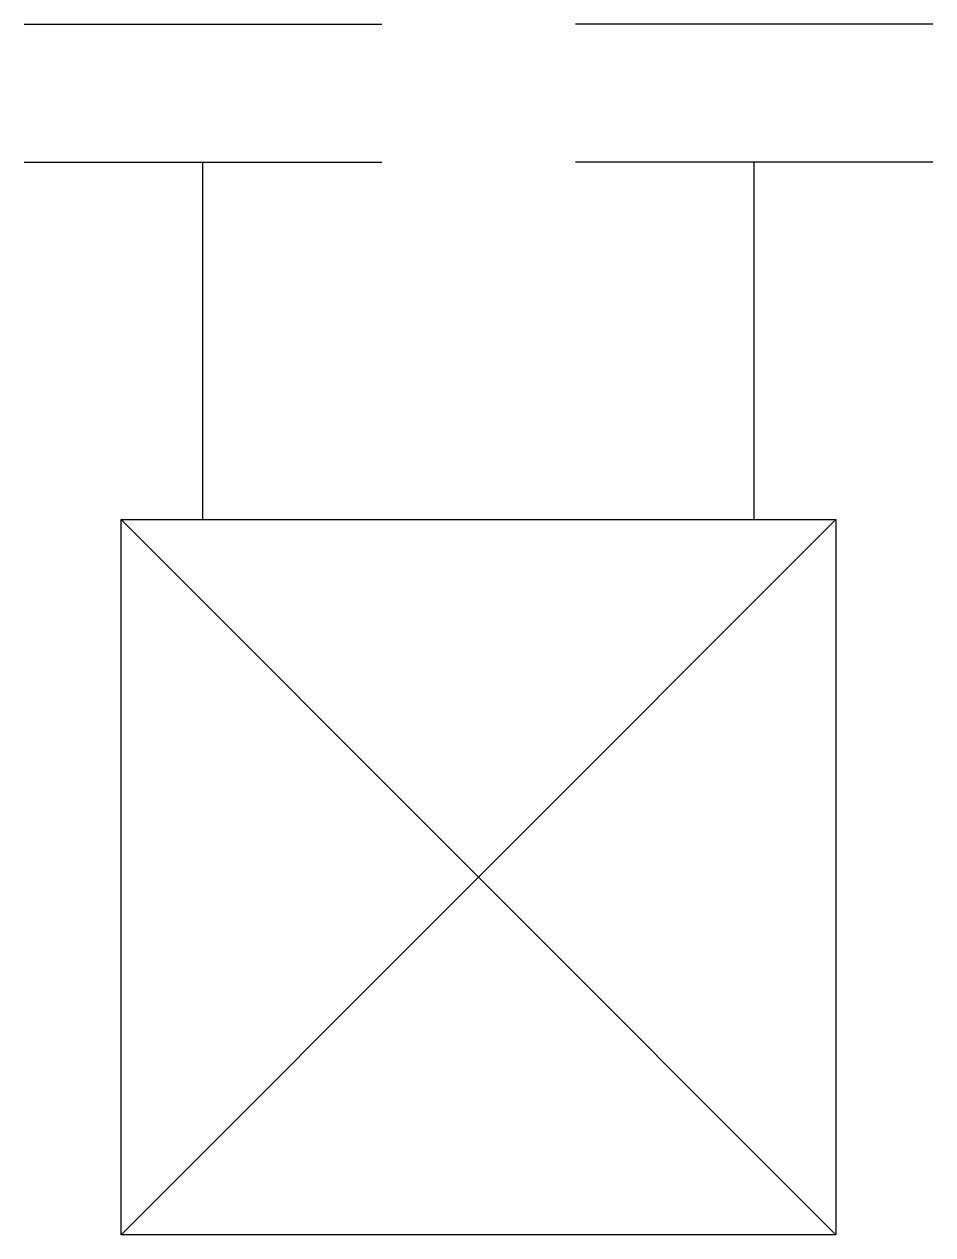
# Model space of a CAD drawing. Header units: inches. Extents: x -4.247 to -4.088, y 20.911 to 21.123.
import ezdxf

# ---------------------------------------------------------------- set-up
doc = ezdxf.new("R2010")
doc.units = ezdxf.units.IN
doc.header["$MEASUREMENT"] = 0

msp = doc.modelspace()

# ---------------------------------------------------------------- linework, layer by layer
for p, q in [((-4.24729, 21.12261), (-4.18479, 21.12261)), ((-4.08843, 21.12261), (-4.15093, 21.12261)), ((-4.24729, 21.09851), (-4.18479, 21.09851)), ((-4.21604, 21.03601), (-4.21604, 21.09851)), ((-4.08843, 21.09851), (-4.15093, 21.09851)), ((-4.11968, 21.03601), (-4.11968, 21.09851)), ((-4.23036, 21.03601), (-4.10536, 21.03601)), ((-4.23036, 20.91101), (-4.23036, 21.03601)), ((-4.10536, 21.03601), (-4.23036, 20.91101)), ((-4.23036, 21.03601), (-4.10536, 20.91101)), ((-4.10536, 21.03601), (-4.10536, 20.91101)), ((-4.10536, 20.91101), (-4.23036, 20.91101))]:
    msp.add_line(p, q)

doc.saveas('drawing.dxf')
